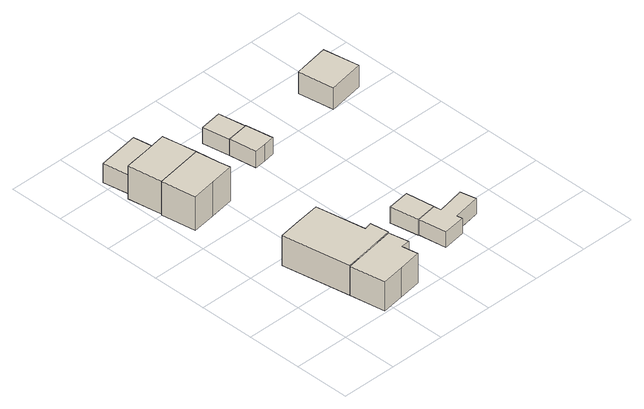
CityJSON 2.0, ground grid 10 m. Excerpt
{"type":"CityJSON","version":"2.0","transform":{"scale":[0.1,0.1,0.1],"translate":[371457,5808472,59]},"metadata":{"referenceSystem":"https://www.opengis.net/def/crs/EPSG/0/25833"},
"CityObjects":{
"building1":{"type":"Building","attributes":{"Gemeindeschluessel":"11000006","BezugspunktDach":"2200","function":"31001_1010","measuredHeight":9.12,"storeysAboveGround":1},"address":[{"country":"Germany","locality":"Berlin","thoroughfareNumber":"20A","thoroughfareName":"Am Waldrand"}],"geometry":[{"type":"Solid","lod":"1","boundaries":[[[[0,1,2,3,4,5,6,7]],[[8,9,10,11,12,13,14,15]],[[8,15,7,6]],[[9,8,6,5]],[[10,9,5,4]],[[11,10,4,3]],[[12,11,3,2]],[[13,12,2,1]],[[14,13,1,0]],[[15,14,0,7]]]]}]},
"building2":{"type":"Building","attributes":{"Gemeindeschluessel":"11000006","BezugspunktDach":"2200","function":"31001_1010","measuredHeight":9.06,"storeysAboveGround":1},"address":[{"country":"Germany","locality":"Berlin","thoroughfareNumber":"20","thoroughfareName":"Am Waldrand"}],"geometry":[{"type":"Solid","lod":"1","boundaries":[[[[16,17,18,19,20,21,22,23]],[[24,25,26,27,9,28,15,29]],[[24,29,23,22]],[[25,24,22,21]],[[26,25,21,20]],[[27,26,20,19]],[[9,27,19,18]],[[28,9,18,17]],[[15,28,17,16]],[[29,15,16,23]]]]}]},
"building3":{"type":"Building","attributes":{"Gemeindeschluessel":"11000006","function":"31001_1010"},"address":[{"country":"Germany","locality":"Berlin","thoroughfareNumber":"18A","thoroughfareName":"Am Waldrand"}],"children":["building3-1","building3-2"]},
"building3-1":{"type":"BuildingPart","attributes":{"BezugspunktDach":"2200","measuredHeight":8.92,"storeysAboveGround":2},"parents":["building3"],"geometry":[{"type":"MultiSurface","lod":"1","boundaries":[[[30,31,32,33,34,35,36]],[[37,38,39,40,41,42,43]],[[37,43,36,35]],[[38,37,35,34]],[[44,45,46,34,33]],[[39,38,47,48]],[[40,39,33,32]],[[41,40,32,31]],[[42,41,31,30]],[[43,42,30,36]],[[48,47,46,45,44]]]}]},
"building3-2":{"type":"BuildingPart","attributes":{"BezugspunktDach":"2200","measuredHeight":2.94,"storeysAboveGround":2},"parents":["building3"],"geometry":[{"type":"Solid","lod":"1","boundaries":[[[[45,49,50,46]],[[51,52,48,47]],[[51,47,46,50]],[[52,51,50,49]],[[48,52,49,45]],[[48,45,46,47]]]]}]},
"building4":{"type":"Building","attributes":{"Gemeindeschluessel":"11000006","function":"31001_1010"},"address":[{"country":"Germany","locality":"Berlin","thoroughfareNumber":"18","thoroughfareName":"Am Waldrand"}],"children":["building4-1","building4-2","building4-3"]},
"building4-1":{"type":"BuildingPart","attributes":{"BezugspunktDach":"2200","measuredHeight":8.82,"storeysAboveGround":2},"parents":["building4"],"geometry":[{"type":"MultiSurface","lod":"1","boundaries":[[[36,35,34,53,54,55,56,57,58]],[[59,60,61,62,63,64,65,66,67]],[[59,67,58,57]],[[68,69,57,56]],[[70,68,60,61,60,56,55]],[[62,61,55,54]],[[63,62,54,53]],[[46,71,63,64,72,64,63,53,34]],[[65,64,34,35]],[[66,65,35,36]],[[67,66,36,58]],[[60,59,69,68]],[[61,60,68,70]],[[72,64,63,71,46]]]}]},
"building4-2":{"type":"BuildingPart","attributes":{"BezugspunktDach":"2200","measuredHeight":3.1,"storeysAboveGround":2},"parents":["building4"],"geometry":[{"type":"Solid","lod":"1","boundaries":[[[[46,50,73,71]],[[74,75,64,63]],[[74,63,71,73]],[[75,74,73,50]],[[64,75,50,46]],[[63,64,46,71]]]]}]},
"building4-3":{"type":"BuildingPart","attributes":{"BezugspunktDach":"2200","measuredHeight":4.19,"storeysAboveGround":2},"parents":["building4"],"geometry":[{"type":"MultiSurface","lod":"1","boundaries":[[[69,70,76,77,78]],[[79,80,61,59,81]],[[79,81,78,77]],[[80,79,77,76]],[[61,80,76,70]],[[81,59,69,78]],[[59,60,68,69]],[[61,70,68,60]]]}]},
"building5":{"type":"Building","attributes":{"Gemeindeschluessel":"11000006","BezugspunktDach":"2200","function":"31001_1000","measuredHeight":3.02,"storeysAboveGround":1},"address":[{"country":"Germany","locality":"Berlin","thoroughfareNumber":"20 (1)","thoroughfareName":"Am Waldrand"}],"geometry":[{"type":"Solid","lod":"1","boundaries":[[[[82,83,84,85]],[[86,87,88,89]],[[86,89,85,84]],[[87,86,84,83]],[[88,87,83,82]],[[89,88,82,85]]]]}]},
"building6":{"type":"Building","attributes":{"Gemeindeschluessel":"11000006","BezugspunktDach":"2200","function":"31001_1000","measuredHeight":2.98,"storeysAboveGround":1},"address":[{"country":"Germany","locality":"Berlin","thoroughfareNumber":"20A (1)","thoroughfareName":"Am Waldrand"}],"geometry":[{"type":"Solid","lod":"1","boundaries":[[[[90,91,92,93,94,95,83,82]],[[96,97,98,99,100,101,102,103]],[[96,103,82,83]],[[97,96,83,95]],[[98,97,95,94]],[[99,98,94,93]],[[100,99,93,92]],[[101,100,92,91]],[[102,101,91,90]],[[103,102,90,82]]]]}]},
"building7":{"type":"Building","attributes":{"Gemeindeschluessel":"11000006","BezugspunktDach":"2200","function":"31001_1000","measuredHeight":3.38,"storeysAboveGround":1},"address":[{"country":"Germany","locality":"Berlin","thoroughfareNumber":"18A (1)","thoroughfareName":"Am Waldrand"}],"geometry":[{"type":"Solid","lod":"1","boundaries":[[[[104,105,106,107,108,109]],[[110,111,112,113,114,115]],[[110,115,109,108]],[[111,110,108,107]],[[112,111,107,106]],[[113,112,106,105]],[[114,113,105,104]],[[115,114,104,109]]]]}]},
"building8":{"type":"Building","attributes":{"Gemeindeschluessel":"11000006","BezugspunktDach":"2200","function":"31001_1000","measuredHeight":2.99,"storeysAboveGround":1},"address":[{"country":"Germany","locality":"Berlin","thoroughfareNumber":"18 (1)","thoroughfareName":"Am Waldrand"}],"geometry":[{"type":"Solid","lod":"1","boundaries":[[[[116,117,118,119]],[[120,111,115,121]],[[120,121,119,118]],[[111,120,118,117]],[[115,111,117,116]],[[121,115,116,119]]]]}]},
"building9":{"type":"Building","attributes":{"Gemeindeschluessel":"11000006","BezugspunktDach":"2200","function":"31001_2463","measuredHeight":5.45,"storeysAboveGround":1},"address":[{"country":"Germany","locality":"Berlin","thoroughfareNumber":"18A (2)","thoroughfareName":"Am Waldrand"}],"geometry":[{"type":"Solid","lod":"1","boundaries":[[[[122,123,124,125]],[[126,127,128,129]],[[126,129,125,124]],[[127,126,124,123]],[[128,127,123,122]],[[129,128,122,125]]]]}]}
},
"vertices":[
[85,3,62],[126,9,62],[168,16,62],[163,45,62],[179,46,62],[172,82,62],[116,73,62],[75,66,62],[116,73,7],[172,82,7],[179,46,7],[163,45,7],[168,16,7],[126,9,7],[85,3,7],[75,66,7],
[75,66,64],[117,73,64],[172,82,64],[167,115,64],[153,112,64],[138,201,64],[96,195,64],[54,188,64],[96,195,7],[138,201,7],[153,112,7],[167,115,7],[117,73,7],[54,188,7],
[23,339,70],[66,346,70],[110,353,70],[106,374,70],[100,415,70],[57,408,70],[13,401,70],[57,408,6],[100,415,6],[106,374,6],[110,353,6],[66,346,6],[23,339,6],[13,401,6],[106,374,19],[106,374,39],[100,415,39],[100,415,9],[106,374,9],
[120,377,39],[114,417,39],[114,417,9],[120,377,9],
[95,448,70],[90,476,70],[89,476,70],[47,469,70],[14,464,70],[4,462,70],[14,464,8],[47,469,8],[89,476,8],[90,476,8],[95,448,8],[100,415,8],[57,408,8],[13,401,8],[4,462,8],[47,469,44],[14,464,44],[89,476,44],[95,448,39],[100,415,18],
[109,450,39],[109,450,8],[114,417,8],
[85,502,44],[81,528,44],[5,516,44],[81,528,8],[85,502,8],[5,516,8],
[248,95,38],[286,101,38],[279,152,38],[239,146,38],[279,152,8],[286,101,8],[248,95,8],[239,146,8],
[255,45,38],[296,51,38],[294,61,38],[344,70,38],[338,98,38],[288,88,38],[286,101,9],[288,88,9],[338,98,9],[344,70,9],[294,61,9],[296,51,9],[255,45,9],[248,95,9],
[191,380,39],[212,383,39],[232,386,39],[224,435,39],[204,432,39],[184,429,39],[204,432,8],[224,435,8],[232,386,8],[212,383,8],[191,380,8],[184,429,8],
[184,429,38],[224,435,38],[216,484,38],[176,478,38],[216,484,8],[176,478,8],
[366,393,55],[431,404,55],[420,468,55],[356,457,55],[420,468,14],[431,404,14],[366,393,14],[356,457,14]
]}
